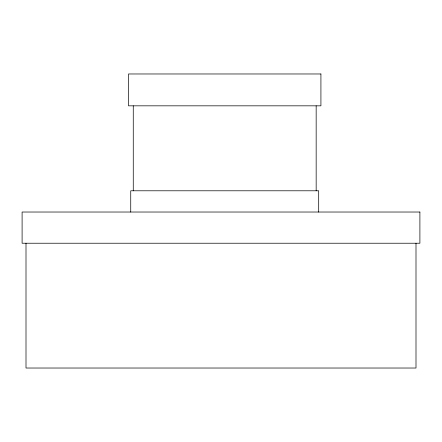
<?xml version="1.0" encoding="UTF-8"?>
<svg xmlns="http://www.w3.org/2000/svg" width="442" height="442" viewBox="0 0 442 442"><rect width="100%" height="100%" fill="white"/><g stroke="black" fill="none" stroke-linecap="round" stroke-linejoin="round"><path stroke-width="0.66" d="M415.999 243.227L415.999 368.026L26.001 368.026L26.001 243.227M318.688 212.027L318.688 190.789L130.738 190.789L130.738 212.027M316.163 105.831L316.163 190.789M133.263 105.831L133.263 190.789M320.92 73.974L128.506 73.974L128.506 105.831L320.92 105.831L320.92 73.974M419.9 212.027L22.1 212.027L22.1 243.227L419.9 243.227L419.9 212.027"/></g></svg>
